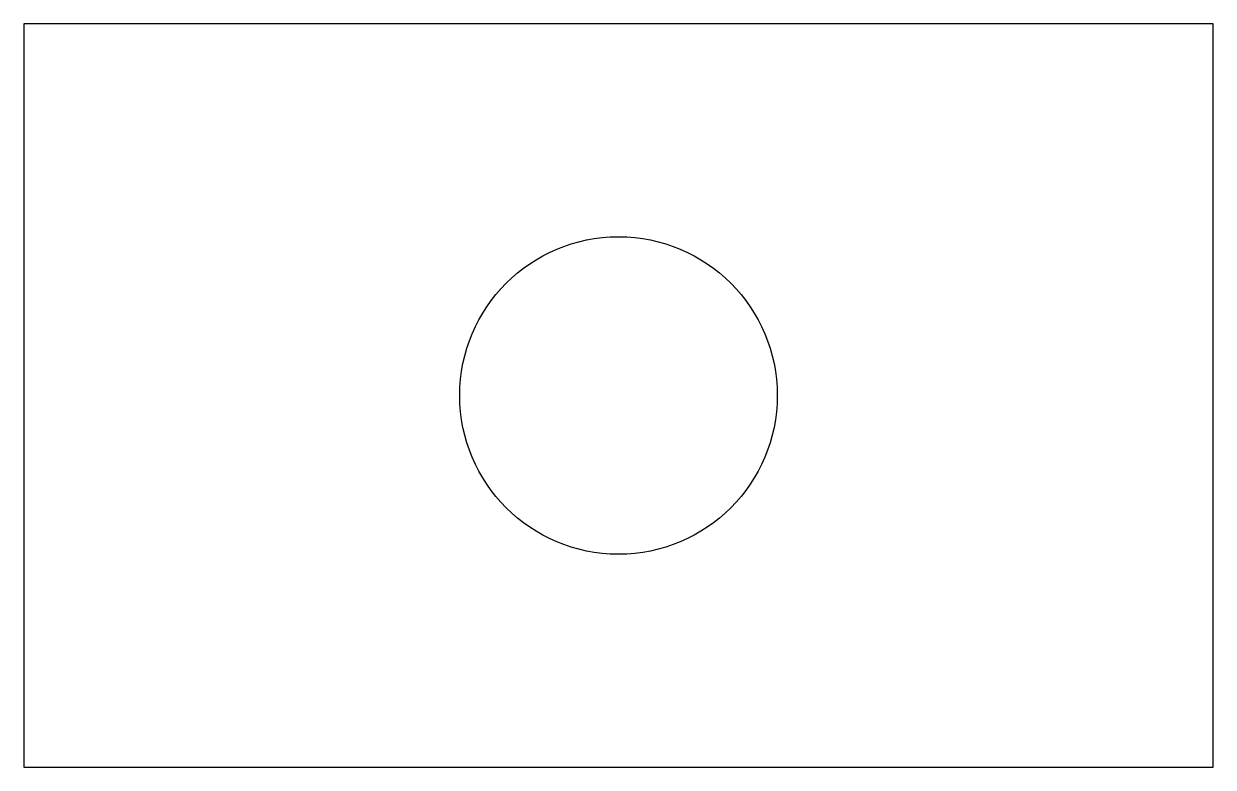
# Model space of a CAD drawing. Header units: metres. Extents: x 0 to 80, y 0 to 50.
import ezdxf

# ---------------------------------------------------------------- set-up
doc = ezdxf.new("R2010")
doc.units = ezdxf.units.M

msp = doc.modelspace()

# ---------------------------------------------------------------- linework, layer by layer
msp.add_lwpolyline([(0, 0), (80, 0), (80, 50), (0, 50)], close=True)
msp.add_circle((40, 25), 10.68)

doc.saveas('drawing.dxf')
